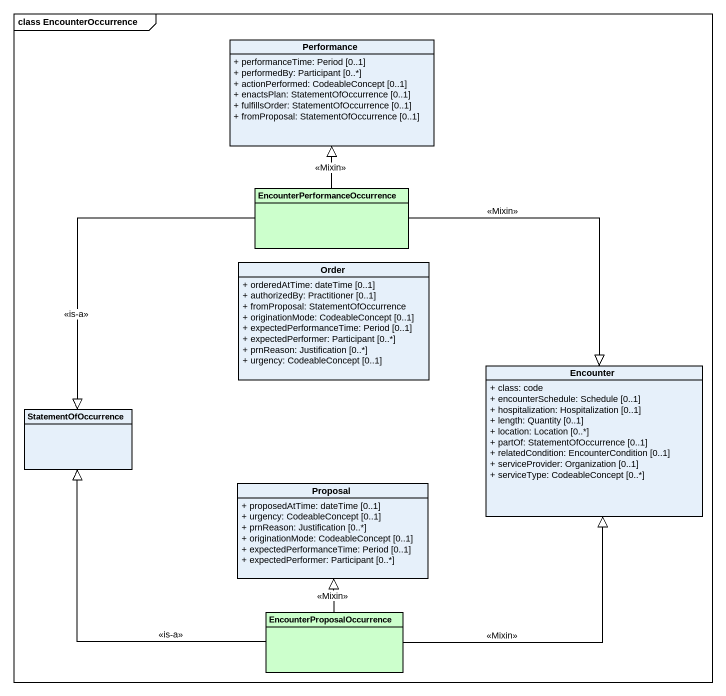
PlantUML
@startuml
mainframe class EncounterOccurrence
hide circle
hide empty members
skinparam classAttributeIconSize 0
class Performance {
  + performanceTime: Period [0..1]
  + performedBy: Participant [0..*]
  + actionPerformed: CodeableConcept [0..1]
  + enactsPlan: StatementOfOccurrence [0..1]
  + fulfillsOrder: StatementOfOccurrence [0..1]
  + fromProposal: StatementOfOccurrence [0..1]
}
class "EncounterPerformanceOccurrence" as EncounterPerformanceOccurren #CCFFCC
class Order {
  + orderedAtTime: dateTime [0..1]
  + authorizedBy: Practitioner [0..1]
  + fromProposal: StatementOfOccurrence
  + originationMode: CodeableConcept [0..1]
  + expectedPerformanceTime: Period [0..1]
  + expectedPerformer: Participant [0..*]
  + prnReason: Justification [0..*]
  + urgency: CodeableConcept [0..1]
}
class Encounter {
  + class: code
  + encounterSchedule: Schedule [0..1]
  + hospitalization: Hospitalization [0..1]
  + length: Quantity [0..1]
  + location: Location [0..*]
  + partOf: StatementOfOccurrence [0..1]
  + relatedCondition: EncounterCondition [0..1]
  + serviceProvider: Organization [0..1]
  + serviceType: CodeableConcept [0..*]
}
class StatementOfOccurrence
class Proposal {
  + proposedAtTime: dateTime [0..1]
  + urgency: CodeableConcept [0..1]
  + prnReason: Justification [0..*]
  + originationMode: CodeableConcept [0..1]
  + expectedPerformanceTime: Period [0..1]
  + expectedPerformer: Participant [0..*]
}
class EncounterProposalOccurrence #CCFFCC
EncounterPerformanceOccurren -up-|> Performance : <<Mixin>>
EncounterPerformanceOccurren --|> Encounter : <<Mixin>>
EncounterPerformanceOccurren --|> StatementOfOccurrence : <<is-a>>
EncounterProposalOccurrence -up-|> Encounter : <<Mixin>>
EncounterProposalOccurrence -up-|> StatementOfOccurrence : <<is-a>>
EncounterProposalOccurrence -up-|> Proposal : <<Mixin>>
@enduml
